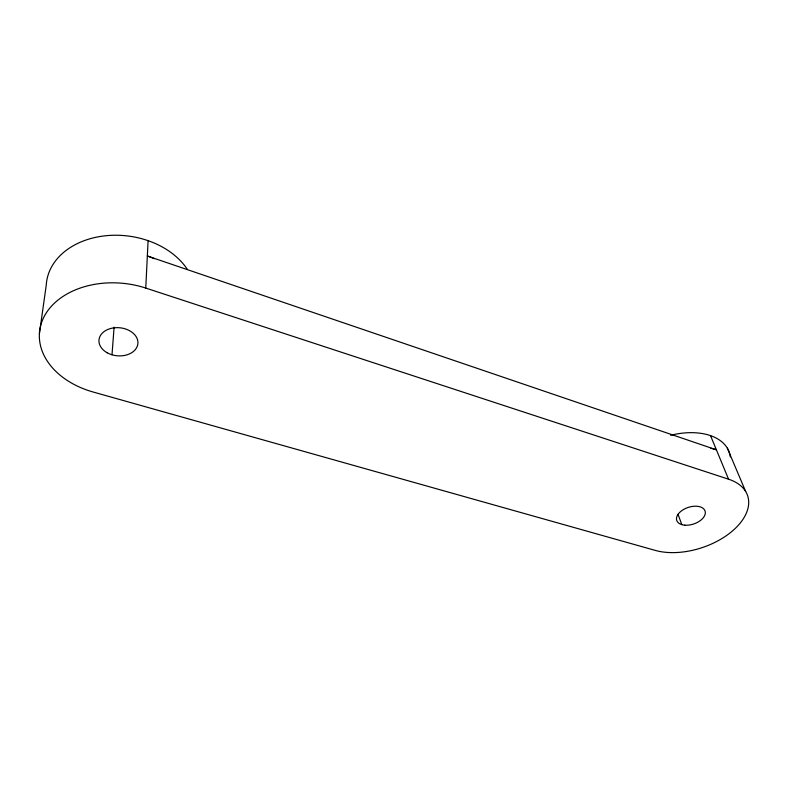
<?xml version="1.0" encoding="UTF-8"?>
<svg xmlns="http://www.w3.org/2000/svg" width="788" height="788" viewBox="0 0 788 788"><rect width="100%" height="100%" fill="white"/><g stroke="black" fill="none" stroke-linecap="round" stroke-linejoin="round"><path stroke-width="1.18" d="M710.53 435.646L728.565 479.202A59.73 34.968 -18.3 0 1 735.598 528.098A59.73 34.968 -18.3 0 1 655.291 550.408L93.161 392.02A78.209 56.372 5.4 0 1 43.911 317.032A78.209 56.372 5.4 0 1 145.76 288.073L148.095 240.665M112.004 354.777L114.102 327.089M39.4 333.669L46.256 285.148A74.939 55.938 6.9 0 1 105.001 235.819A74.939 55.938 6.9 0 1 187.446 269.526M145.76 288.073L728.565 479.202M727.304 448.116L745.655 491.446M678.044 514.318L681.807 524.641M670.647 435.291A57.731 35.381 -18.8 0 1 730.318 456.932M154.34 258.691A75.993 56.106 6.4 0 0 147.336 256.001L716.41 449.83A58.381 35.253 -18.6 0 0 710.875 448.303M684.831 525.182A14.923 8.727 -18.3 0 0 705.28 511.914A14.923 8.727 -18.3 0 0 682.595 510.082A14.923 8.727 -18.3 0 0 684.831 525.182M107.178 352.768A19.533 14.066 5.4 0 0 137.851 343.942A19.533 14.066 5.4 0 0 110.29 328.596A19.533 14.066 5.4 0 0 107.178 352.768"/></g></svg>
